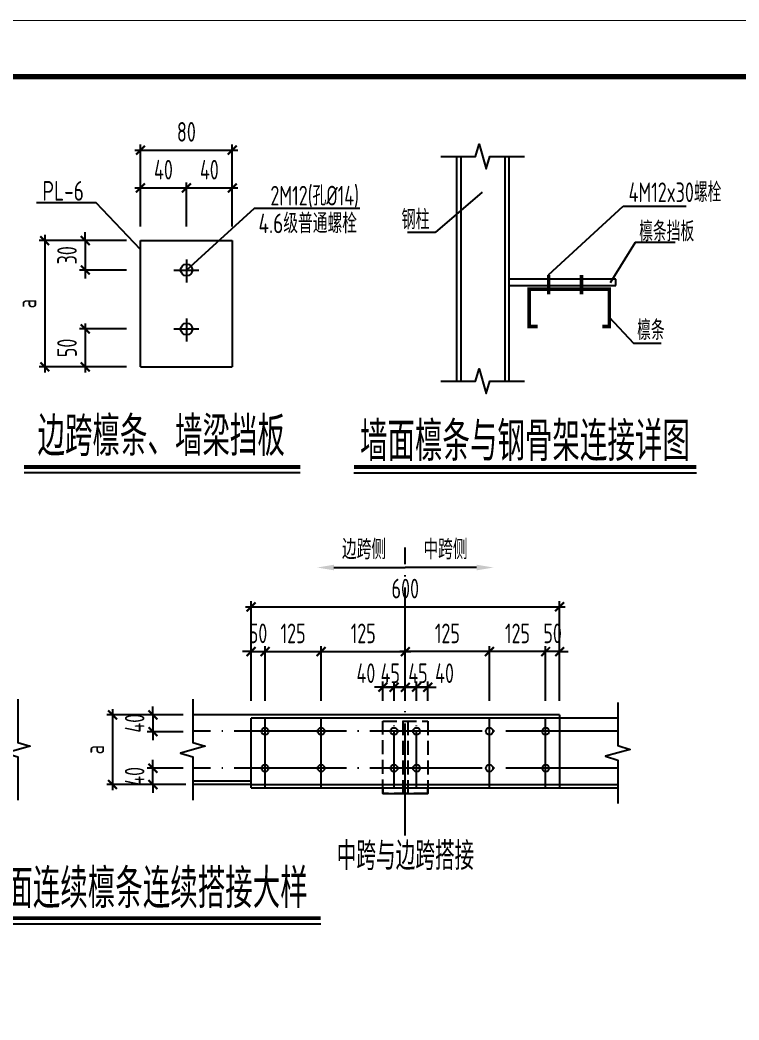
# Model space of a CAD drawing. Extents: x 287065 to 1473467, y 284802 to 344222.
# Drawn here: x 1447859 to 1460675, y 309013 to 326832 of the extents above; entities that cross this region are included whole.
import ezdxf
from ezdxf.enums import TextEntityAlignment as Align

# ---------------------------------------------------------------- set-up
doc = ezdxf.new("R2010")
doc.units = 0
doc.header["$LTSCALE"] = 1000
doc.linetypes.add('DASH', pattern=[0.35, 0.25, -0.1])
doc.linetypes.add('DOTE', pattern=[2.42, 2, -0.2, 0.02, -0.2])
doc.layers.get('0').update_dxf_attribs({"linetype": 'CONTINUOUS'})
doc.layers.get('DEFPOINTS').update_dxf_attribs({"linetype": 'CONTINUOUS'})
for name, color, linetype in [('1', 3, 'CONTINUOUS'), ('DIM', 3, 'CONTINUOUS'), ('DOTE', 8, 'DOTE'), ('FRAME', 3, 'CONTINUOUS'), ('LAB', 3, 'CONTINUOUS'), ('LABEL$', 3, 'CONTINUOUS'), ('NUM', 3, 'CONTINUOUS'), ('PUB_TEXT', 7, 'CONTINUOUS'), ('TEXT', 7, 'CONTINUOUS'), ('THIN', 7, 'CONTINUOUS'), ('填充', 8, 'CONTINUOUS'), ('标注', 1, 'CONTINUOUS')]:
    doc.layers.add(name, color=color, linetype=linetype)
doc.styles.add('HZ', font='txt.shx', dxfattribs={"width": 0.7, "height": 5, "bigfont": 'a.shx'})
doc.styles.get("Standard").update_dxf_attribs({"font": 'tssdeng.shx', "width": 0.7, "bigfont": 'hztxt.shx'})
doc.styles.add('TSSD_Dimension', font='tssdeng.shx', dxfattribs={"width": 0.7, "bigfont": 'hztxt.shx'})
doc.styles.add('TSSD_Rein', font='tssdeng.shx', dxfattribs={"width": 0.7, "bigfont": 'hztxt.shx'})
doc.dimstyles.new('TSSD_100_100', dxfattribs={"dimtxt": 350, "dimasz": 150, "dimexe": 100, "dimexo": 250, "dimgap": 150, "dimtad": 1, "dimdec": 0, "dimzin": 0, "dimdsep": 46, "dimtxsty": 'TSSD_Dimension', "dimblk": 'ARCHTICK', "dimcen": 0, "dimdle": 100, "dimclrd": 3, "dimclre": 3, "dimclrt": 7, "dimadec": 0, "dimazin": 0, "dimtfac": 1, "dimtdec": 0, "dimtix": 1, "dimtmove": 2, "dimatfit": 3, "dimfxl": 100, "dimtolj": 1, "dimtzin": 0, "dimarcsym": 0})

# ---------------------------------------------------------------- blocks, each defined once
blk = doc.blocks.new('A$C2F0C53E4')
at = {"layer": 'FRAME'}
for points in [[(10, 42010, 20, 20, 0), (10, 10, 20, 20, 0), (59410, 10, 20, 20, 0), (59410, 42010, 20, 20, 0)], [(2510, 41010, 100, 100, 0), (2510, 1010, 100, 100, 0), (58410, 1010, 100, 100, 0), (58410, 41010, 100, 100, 0)]]:
    blk.add_lwpolyline(points, format="xyseb", close=True, dxfattribs=at)
blk = doc.blocks.new('_ARCHTICK')
at = {"color": 0}
blk.add_lwpolyline([(-0.53, -0.53, 0.25, 0.25, 0), (0.53, 0.53, 0.5, 0.5, 0)], format="xyseb", dxfattribs=at)
blk = doc.blocks.new('*D891')
at = {"layer": 'DEFPOINTS', "color": 0}
for p in [(1451643, 324513), (1450007, 323182), (1451643, 323182)]:
    blk.add_point(p, dxfattribs=at)
at = {"layer": 'DIM', "color": 3, "lineweight": -2}
for p, q in [((1449907, 324513), (1451743, 324513)), ((1450007, 323432), (1450007, 324613)), ((1451643, 323432), (1451643, 324613))]:
    blk.add_line(p, q, dxfattribs=at)
at = {"layer": 'DIM', "color": 3, "lineweight": -2, "xscale": 150, "yscale": 150, "zscale": 150, "rotation": 180}
blk.add_blockref('_ARCHTICK', (1450007, 324513), dxfattribs=at)
at = {"layer": 'DIM', "color": 3, "lineweight": -2, "xscale": 150, "yscale": 150, "zscale": 150}
blk.add_blockref('_ARCHTICK', (1451643, 324513), dxfattribs=at)
at = {"layer": 'DIM', "color": 7, "insert": (1450825, 324838), "char_height": 350, "attachment_point": 5, "style": 'TSSD_Dimension'}
blk.add_mtext('\\A1;80', dxfattribs=at)
blk = doc.blocks.new('*D892')
at = {"layer": 'DEFPOINTS', "color": 0}
for p in [(1451643, 323839), (1450825, 322901), (1451643, 322901)]:
    blk.add_point(p, dxfattribs=at)
at = {"layer": 'DIM', "color": 3, "lineweight": -2}
for p, q in [((1450725, 323839), (1451743, 323839)), ((1450825, 323151), (1450825, 323939)), ((1451643, 323151), (1451643, 323939))]:
    blk.add_line(p, q, dxfattribs=at)
at = {"layer": 'DIM', "color": 3, "lineweight": -2, "xscale": 150, "yscale": 150, "zscale": 150, "rotation": 180}
blk.add_blockref('_ARCHTICK', (1450825, 323839), dxfattribs=at)
at = {"layer": 'DIM', "color": 3, "lineweight": -2, "xscale": 150, "yscale": 150, "zscale": 150}
blk.add_blockref('_ARCHTICK', (1451643, 323839), dxfattribs=at)
at = {"layer": 'DIM', "color": 7, "insert": (1451234, 324164), "char_height": 350, "attachment_point": 5, "style": 'TSSD_Dimension'}
blk.add_mtext('\\A1;40', dxfattribs=at)
blk = doc.blocks.new('*D893')
at = {"layer": 'DEFPOINTS', "color": 0}
for p in [(1450825, 323839), (1450007, 322901), (1450825, 322901)]:
    blk.add_point(p, dxfattribs=at)
at = {"layer": 'DIM', "color": 3, "lineweight": -2}
for p, q in [((1449907, 323839), (1450925, 323839)), ((1450007, 323151), (1450007, 323939)), ((1450825, 323151), (1450825, 323939))]:
    blk.add_line(p, q, dxfattribs=at)
at = {"layer": 'DIM', "color": 3, "lineweight": -2, "xscale": 150, "yscale": 150, "zscale": 150, "rotation": 180}
blk.add_blockref('_ARCHTICK', (1450007, 323839), dxfattribs=at)
at = {"layer": 'DIM', "color": 3, "lineweight": -2, "xscale": 150, "yscale": 150, "zscale": 150}
blk.add_blockref('_ARCHTICK', (1450825, 323839), dxfattribs=at)
at = {"layer": 'DIM', "color": 7, "insert": (1450416, 324164), "char_height": 350, "attachment_point": 5, "style": 'TSSD_Dimension'}
blk.add_mtext('\\A1;40', dxfattribs=at)
blk = doc.blocks.new('*D894')
at = {"layer": 'DEFPOINTS', "color": 0}
for p in [(1450007, 322901), (1449022, 322376), (1450007, 322376)]:
    blk.add_point(p, dxfattribs=at)
at = {"layer": 'DIM', "color": 3, "lineweight": -2}
for p, q in [((1449757, 322901), (1448922, 322901)), ((1449022, 322901), (1449022, 323051)), ((1449022, 322901), (1449022, 322376)), ((1449757, 322376), (1448922, 322376)), ((1449022, 322376), (1449022, 322226))]:
    blk.add_line(p, q, dxfattribs=at)
at = {"layer": 'DIM', "color": 3, "lineweight": -2, "xscale": 150, "yscale": 150, "zscale": 150}
for p, rotation in [((1449022, 322901), 270), ((1449022, 322376), 90)]:
    blk.add_blockref('_ARCHTICK', p, dxfattribs=dict(at, rotation=rotation))
at = {"layer": 'DIM', "color": 7, "insert": (1448697, 322639), "char_height": 350, "attachment_point": 5, "rotation": 90, "style": 'TSSD_Dimension'}
blk.add_mtext('\\A1;30', dxfattribs=at)
blk = doc.blocks.new('*D895')
at = {"layer": 'DEFPOINTS', "color": 0}
for p in [(1450007, 322901), (1448300, 320651), (1450007, 320651)]:
    blk.add_point(p, dxfattribs=at)
at = {"layer": 'DIM', "color": 3, "lineweight": -2}
for p, q in [((1449757, 322901), (1448200, 322901)), ((1448300, 323001), (1448300, 320551)), ((1449757, 320651), (1448200, 320651))]:
    blk.add_line(p, q, dxfattribs=at)
at = {"layer": 'DIM', "color": 3, "lineweight": -2, "xscale": 150, "yscale": 150, "zscale": 150}
for p, rotation in [((1448300, 322901), 90), ((1448300, 320651), 270)]:
    blk.add_blockref('_ARCHTICK', p, dxfattribs=dict(at, rotation=rotation))
at = {"layer": 'DIM', "color": 7, "insert": (1447975, 321776), "char_height": 350, "attachment_point": 5, "rotation": 90, "style": 'TSSD_Dimension'}
blk.add_mtext('\\A1;a', dxfattribs=at)
blk = doc.blocks.new('*D896')
at = {"layer": 'DEFPOINTS', "color": 0}
for p in [(1450007, 321326), (1449022, 320651), (1450007, 320651)]:
    blk.add_point(p, dxfattribs=at)
at = {"layer": 'DIM', "color": 3, "lineweight": -2}
for p, q in [((1449757, 321326), (1448922, 321326)), ((1449022, 321426), (1449022, 320551)), ((1449757, 320651), (1448922, 320651))]:
    blk.add_line(p, q, dxfattribs=at)
at = {"layer": 'DIM', "color": 3, "lineweight": -2, "xscale": 150, "yscale": 150, "zscale": 150}
for p, rotation in [((1449022, 321326), 90), ((1449022, 320651), 270)]:
    blk.add_blockref('_ARCHTICK', p, dxfattribs=dict(at, rotation=rotation))
at = {"layer": 'DIM', "color": 7, "insert": (1448697, 320989), "char_height": 350, "attachment_point": 5, "rotation": 90, "style": 'TSSD_Dimension'}
blk.add_mtext('\\A1;50', dxfattribs=at)
blk = doc.blocks.new('*D857')
at = {"layer": 'DEFPOINTS', "color": 0}
for p in [(1452227, 315577), (1451977, 314450), (1452227, 314450)]:
    blk.add_point(p, dxfattribs=at)
at = {"layer": 'DIM', "color": 3, "lineweight": -2}
for p, q in [((1451977, 315577), (1451827, 315577)), ((1451977, 314700), (1451977, 315677)), ((1451977, 315577), (1452227, 315577)), ((1452227, 314700), (1452227, 315677)), ((1452227, 315577), (1452377, 315577))]:
    blk.add_line(p, q, dxfattribs=at)
at = {"layer": 'DIM', "color": 3, "lineweight": -2, "xscale": 150, "yscale": 150, "zscale": 150}
blk.add_blockref('_ARCHTICK', (1451977, 315577), dxfattribs=at)
at = {"layer": 'DIM', "color": 3, "lineweight": -2, "xscale": 150, "yscale": 150, "zscale": 150, "rotation": 180}
blk.add_blockref('_ARCHTICK', (1452227, 315577), dxfattribs=at)
at = {"layer": 'DIM', "color": 7, "insert": (1452102, 315902), "char_height": 350, "attachment_point": 5, "style": 'TSSD_Dimension'}
blk.add_mtext('\\A1;50', dxfattribs=at)
blk = doc.blocks.new('*D858')
at = {"layer": 'DEFPOINTS', "color": 0}
for p in [(1454727, 315577), (1453227, 314450), (1454727, 314450)]:
    blk.add_point(p, dxfattribs=at)
at = {"layer": 'DIM', "color": 3, "lineweight": -2}
for p, q in [((1453127, 315577), (1454827, 315577)), ((1453227, 314700), (1453227, 315677)), ((1454727, 314700), (1454727, 315677))]:
    blk.add_line(p, q, dxfattribs=at)
at = {"layer": 'DIM', "color": 3, "lineweight": -2, "xscale": 150, "yscale": 150, "zscale": 150, "rotation": 180}
blk.add_blockref('_ARCHTICK', (1453227, 315577), dxfattribs=at)
at = {"layer": 'DIM', "color": 3, "lineweight": -2, "xscale": 150, "yscale": 150, "zscale": 150}
blk.add_blockref('_ARCHTICK', (1454727, 315577), dxfattribs=at)
at = {"layer": 'DIM', "color": 7, "insert": (1453977, 315902), "char_height": 350, "attachment_point": 5, "style": 'TSSD_Dimension'}
blk.add_mtext('\\A1;125', dxfattribs=at)
blk = doc.blocks.new('*D859')
at = {"layer": 'DEFPOINTS', "color": 0}
for p in [(1451019, 314450), (1450228, 314150), (1451019, 314150)]:
    blk.add_point(p, dxfattribs=at)
at = {"layer": 'DIM', "color": 3, "lineweight": -2}
for p, q in [((1450228, 314450), (1450228, 314600)), ((1450769, 314450), (1450128, 314450)), ((1450228, 314450), (1450228, 314150)), ((1450769, 314150), (1450128, 314150)), ((1450228, 314150), (1450228, 314000))]:
    blk.add_line(p, q, dxfattribs=at)
at = {"layer": 'DIM', "color": 3, "lineweight": -2, "xscale": 150, "yscale": 150, "zscale": 150}
for p, rotation in [((1450228, 314450), 270), ((1450228, 314150), 90)]:
    blk.add_blockref('_ARCHTICK', p, dxfattribs=dict(at, rotation=rotation))
at = {"layer": 'DIM', "color": 7, "insert": (1449903, 314300), "char_height": 350, "attachment_point": 5, "rotation": 90, "style": 'TSSD_Dimension'}
blk.add_mtext('\\A1;40', dxfattribs=at)
blk = doc.blocks.new('*D860')
at = {"layer": 'DEFPOINTS', "color": 0}
for p in [(1450228, 313500), (1451019, 313500), (1451063, 313209)]:
    blk.add_point(p, dxfattribs=at)
at = {"layer": 'DIM', "color": 3, "lineweight": -2}
for p, q in [((1450228, 313500), (1450228, 313650)), ((1450769, 313500), (1450128, 313500)), ((1450228, 313209), (1450228, 313500)), ((1450813, 313209), (1450128, 313209)), ((1450228, 313209), (1450228, 313059))]:
    blk.add_line(p, q, dxfattribs=at)
at = {"layer": 'DIM', "color": 3, "lineweight": -2, "xscale": 150, "yscale": 150, "zscale": 150}
for p, rotation in [((1450228, 313500), 270), ((1450228, 313209), 90)]:
    blk.add_blockref('_ARCHTICK', p, dxfattribs=dict(at, rotation=rotation))
at = {"layer": 'DIM', "color": 7, "insert": (1449903, 313354), "char_height": 350, "attachment_point": 5, "rotation": 90, "style": 'TSSD_Dimension'}
blk.add_mtext('\\A1;40', dxfattribs=at)
blk = doc.blocks.new('*D861')
at = {"layer": 'DEFPOINTS', "color": 0}
for p in [(1451019, 314450), (1449509, 313209), (1451063, 313209)]:
    blk.add_point(p, dxfattribs=at)
at = {"layer": 'DIM', "color": 3, "lineweight": -2}
for p, q in [((1449509, 314550), (1449509, 313109)), ((1450769, 314450), (1449409, 314450)), ((1450813, 313209), (1449409, 313209))]:
    blk.add_line(p, q, dxfattribs=at)
at = {"layer": 'DIM', "color": 3, "lineweight": -2, "xscale": 150, "yscale": 150, "zscale": 150}
for p, rotation in [((1449509, 314450), 90), ((1449509, 313209), 270)]:
    blk.add_blockref('_ARCHTICK', p, dxfattribs=dict(at, rotation=rotation))
at = {"layer": 'DIM', "color": 7, "insert": (1449184, 313829), "char_height": 350, "attachment_point": 5, "rotation": 90, "style": 'TSSD_Dimension'}
blk.add_mtext('\\A1;a', dxfattribs=at)
blk = doc.blocks.new('*D862')
at = {"layer": 'DEFPOINTS', "color": 0}
for p in [(1457227, 315577), (1457227, 314450), (1457477, 314450)]:
    blk.add_point(p, dxfattribs=at)
at = {"layer": 'DIM', "color": 3, "lineweight": -2}
for p, q in [((1457227, 315577), (1457077, 315577)), ((1457227, 314700), (1457227, 315677)), ((1457477, 315577), (1457227, 315577)), ((1457477, 314700), (1457477, 315677)), ((1457477, 315577), (1457627, 315577))]:
    blk.add_line(p, q, dxfattribs=at)
at = {"layer": 'DIM', "color": 3, "lineweight": -2, "xscale": 150, "yscale": 150, "zscale": 150}
blk.add_blockref('_ARCHTICK', (1457227, 315577), dxfattribs=at)
at = {"layer": 'DIM', "color": 3, "lineweight": -2, "xscale": 150, "yscale": 150, "zscale": 150, "rotation": 180}
blk.add_blockref('_ARCHTICK', (1457477, 315577), dxfattribs=at)
at = {"layer": 'DIM', "color": 7, "insert": (1457352, 315902), "char_height": 350, "attachment_point": 5, "style": 'TSSD_Dimension'}
blk.add_mtext('\\A1;50', dxfattribs=at)
blk = doc.blocks.new('*D863')
at = {"layer": 'DEFPOINTS', "color": 0}
for p in [(1457477, 316375), (1451977, 314450), (1457477, 314450)]:
    blk.add_point(p, dxfattribs=at)
at = {"layer": 'DIM', "color": 3, "lineweight": -2}
for p, q in [((1451977, 314700), (1451977, 316475)), ((1457477, 314700), (1457477, 316475)), ((1451877, 316375), (1457577, 316375))]:
    blk.add_line(p, q, dxfattribs=at)
at = {"layer": 'DIM', "color": 3, "lineweight": -2, "xscale": 150, "yscale": 150, "zscale": 150, "rotation": 180}
blk.add_blockref('_ARCHTICK', (1451977, 316375), dxfattribs=at)
at = {"layer": 'DIM', "color": 3, "lineweight": -2, "xscale": 150, "yscale": 150, "zscale": 150}
blk.add_blockref('_ARCHTICK', (1457477, 316375), dxfattribs=at)
at = {"layer": 'DIM', "color": 7, "insert": (1454727, 316700), "char_height": 350, "attachment_point": 5, "style": 'TSSD_Dimension'}
blk.add_mtext('\\A1;600', dxfattribs=at)
blk = doc.blocks.new('*D864')
at = {"layer": 'DEFPOINTS', "color": 0}
for p in [(1454527, 314942), (1454327, 314450), (1454527, 314450)]:
    blk.add_point(p, dxfattribs=at)
at = {"layer": 'DIM', "color": 3, "lineweight": -2}
for p, q in [((1454327, 314700), (1454327, 315042)), ((1454527, 314700), (1454527, 315042)), ((1454327, 314942), (1454177, 314942)), ((1454327, 314942), (1454527, 314942)), ((1454527, 314942), (1454677, 314942))]:
    blk.add_line(p, q, dxfattribs=at)
at = {"layer": 'DIM', "color": 3, "lineweight": -2, "xscale": 150, "yscale": 150, "zscale": 150}
blk.add_blockref('_ARCHTICK', (1454327, 314942), dxfattribs=at)
at = {"layer": 'DIM', "color": 3, "lineweight": -2, "xscale": 150, "yscale": 150, "zscale": 150, "rotation": 180}
blk.add_blockref('_ARCHTICK', (1454527, 314942), dxfattribs=at)
at = {"layer": 'DIM', "color": 7, "insert": (1454025, 315192), "char_height": 350, "attachment_point": 5, "style": 'TSSD_Dimension'}
blk.add_mtext('\\A1;40', dxfattribs=at)
blk = doc.blocks.new('*D865')
at = {"layer": 'DEFPOINTS', "color": 0}
for p in [(1454727, 314942), (1454527, 314450), (1454727, 314450)]:
    blk.add_point(p, dxfattribs=at)
at = {"layer": 'DIM', "color": 3, "lineweight": -2}
for p, q in [((1454527, 314700), (1454527, 315042)), ((1454727, 314700), (1454727, 315042)), ((1454527, 314942), (1454377, 314942)), ((1454527, 314942), (1454727, 314942)), ((1454727, 314942), (1454877, 314942))]:
    blk.add_line(p, q, dxfattribs=at)
at = {"layer": 'DIM', "color": 3, "lineweight": -2, "xscale": 150, "yscale": 150, "zscale": 150}
blk.add_blockref('_ARCHTICK', (1454527, 314942), dxfattribs=at)
at = {"layer": 'DIM', "color": 3, "lineweight": -2, "xscale": 150, "yscale": 150, "zscale": 150, "rotation": 180}
blk.add_blockref('_ARCHTICK', (1454727, 314942), dxfattribs=at)
at = {"layer": 'DIM', "color": 7, "insert": (1454459, 315192), "char_height": 350, "attachment_point": 5, "style": 'TSSD_Dimension'}
blk.add_mtext('\\A1;45', dxfattribs=at)
blk = doc.blocks.new('*D866')
at = {"layer": 'DEFPOINTS', "color": 0}
for p in [(1454927, 314942), (1454927, 314450), (1455127, 314450)]:
    blk.add_point(p, dxfattribs=at)
at = {"layer": 'DIM', "color": 3, "lineweight": -2}
for p, q in [((1454927, 314700), (1454927, 315042)), ((1455127, 314700), (1455127, 315042)), ((1454927, 314942), (1454777, 314942)), ((1455127, 314942), (1454927, 314942)), ((1455127, 314942), (1455277, 314942))]:
    blk.add_line(p, q, dxfattribs=at)
at = {"layer": 'DIM', "color": 3, "lineweight": -2, "xscale": 150, "yscale": 150, "zscale": 150}
blk.add_blockref('_ARCHTICK', (1454927, 314942), dxfattribs=at)
at = {"layer": 'DIM', "color": 3, "lineweight": -2, "xscale": 150, "yscale": 150, "zscale": 150, "rotation": 180}
blk.add_blockref('_ARCHTICK', (1455127, 314942), dxfattribs=at)
at = {"layer": 'DIM', "color": 7, "insert": (1455426, 315192), "char_height": 350, "attachment_point": 5, "style": 'TSSD_Dimension'}
blk.add_mtext('\\A1;40', dxfattribs=at)
blk = doc.blocks.new('*D867')
at = {"layer": 'DEFPOINTS', "color": 0}
for p in [(1454727, 314942), (1454727, 314450), (1454927, 314450)]:
    blk.add_point(p, dxfattribs=at)
at = {"layer": 'DIM', "color": 3, "lineweight": -2}
for p, q in [((1454727, 314700), (1454727, 315042)), ((1454927, 314700), (1454927, 315042)), ((1454727, 314942), (1454577, 314942)), ((1454927, 314942), (1454727, 314942)), ((1454927, 314942), (1455077, 314942))]:
    blk.add_line(p, q, dxfattribs=at)
at = {"layer": 'DIM', "color": 3, "lineweight": -2, "xscale": 150, "yscale": 150, "zscale": 150}
blk.add_blockref('_ARCHTICK', (1454727, 314942), dxfattribs=at)
at = {"layer": 'DIM', "color": 3, "lineweight": -2, "xscale": 150, "yscale": 150, "zscale": 150, "rotation": 180}
blk.add_blockref('_ARCHTICK', (1454927, 314942), dxfattribs=at)
at = {"layer": 'DIM', "color": 7, "insert": (1454953, 315192), "char_height": 350, "attachment_point": 5, "style": 'TSSD_Dimension'}
blk.add_mtext('\\A1;45', dxfattribs=at)
blk = doc.blocks.new('*D868')
at = {"layer": 'DEFPOINTS', "color": 0}
for p in [(1453227, 315577), (1452227, 314450), (1453227, 314450)]:
    blk.add_point(p, dxfattribs=at)
at = {"layer": 'DIM', "color": 3, "lineweight": -2}
for p, q in [((1452127, 315577), (1453327, 315577)), ((1452227, 314700), (1452227, 315677)), ((1453227, 314700), (1453227, 315677))]:
    blk.add_line(p, q, dxfattribs=at)
at = {"layer": 'DIM', "color": 3, "lineweight": -2, "xscale": 150, "yscale": 150, "zscale": 150, "rotation": 180}
blk.add_blockref('_ARCHTICK', (1452227, 315577), dxfattribs=at)
at = {"layer": 'DIM', "color": 3, "lineweight": -2, "xscale": 150, "yscale": 150, "zscale": 150}
blk.add_blockref('_ARCHTICK', (1453227, 315577), dxfattribs=at)
at = {"layer": 'DIM', "color": 7, "insert": (1452727, 315902), "char_height": 350, "attachment_point": 5, "style": 'TSSD_Dimension'}
blk.add_mtext('\\A1;125', dxfattribs=at)
blk = doc.blocks.new('*D869')
at = {"layer": 'DEFPOINTS', "color": 0}
for p in [(1454727, 315577), (1454727, 314450), (1456227, 314450)]:
    blk.add_point(p, dxfattribs=at)
at = {"layer": 'DIM', "color": 3, "lineweight": -2}
for p, q in [((1456327, 315577), (1454627, 315577)), ((1454727, 314700), (1454727, 315677)), ((1456227, 314700), (1456227, 315677))]:
    blk.add_line(p, q, dxfattribs=at)
at = {"layer": 'DIM', "color": 3, "lineweight": -2, "xscale": 150, "yscale": 150, "zscale": 150, "rotation": 180}
blk.add_blockref('_ARCHTICK', (1454727, 315577), dxfattribs=at)
at = {"layer": 'DIM', "color": 3, "lineweight": -2, "xscale": 150, "yscale": 150, "zscale": 150}
blk.add_blockref('_ARCHTICK', (1456227, 315577), dxfattribs=at)
at = {"layer": 'DIM', "color": 7, "insert": (1455477, 315902), "char_height": 350, "attachment_point": 5, "style": 'TSSD_Dimension'}
blk.add_mtext('\\A1;125', dxfattribs=at)
blk = doc.blocks.new('*D870')
at = {"layer": 'DEFPOINTS', "color": 0}
for p in [(1456227, 315577), (1456227, 314450), (1457227, 314450)]:
    blk.add_point(p, dxfattribs=at)
at = {"layer": 'DIM', "color": 3, "lineweight": -2}
for p, q in [((1457327, 315577), (1456127, 315577)), ((1456227, 314700), (1456227, 315677)), ((1457227, 314700), (1457227, 315677))]:
    blk.add_line(p, q, dxfattribs=at)
at = {"layer": 'DIM', "color": 3, "lineweight": -2, "xscale": 150, "yscale": 150, "zscale": 150, "rotation": 180}
blk.add_blockref('_ARCHTICK', (1456227, 315577), dxfattribs=at)
at = {"layer": 'DIM', "color": 3, "lineweight": -2, "xscale": 150, "yscale": 150, "zscale": 150}
blk.add_blockref('_ARCHTICK', (1457227, 315577), dxfattribs=at)
at = {"layer": 'DIM', "color": 7, "insert": (1456727, 315902), "char_height": 350, "attachment_point": 5, "style": 'TSSD_Dimension'}
blk.add_mtext('\\A1;125', dxfattribs=at)

msp = doc.modelspace()

# ---------------------------------------------------------------- linework, layer by layer
at = {"layer": '1'}
for p, q in [((1450006.626, 322901.292), (1451643.49, 322901.292)), ((1450006.626, 320651.292), (1450006.626, 322901.292)), ((1451643.49, 322901.292), (1451643.49, 320651.292)), ((1450006.626, 320651.292), (1451643.49, 320651.292)), ((1457477.229, 314450.022), (1450938.601, 314450.022)), ((1451977.194, 313149.953), (1451977.194, 314393.021)), ((1458515.823, 314393.021), (1451977.194, 314393.021)), ((1457477.229, 314450.022), (1457477.229, 313149.953)), ((1451977.194, 313265.76), (1450938.601, 313265.76)), ((1451977.194, 313208.76), (1450938.601, 313208.76)), ((1451977.194, 313149.953), (1458515.823, 313149.953))]:
    msp.add_line(p, q, dxfattribs=at)
for centre in [(1452227.194, 314158.76), (1453227.203, 314158.76), (1454527.212, 314158.76), (1454927.212, 314158.76), (1456227.221, 314158.76), (1457227.229, 314158.76), (1452227.194, 313500.022), (1453227.203, 313500.022), (1454527.212, 313500.022), (1454927.212, 313500.022), (1456227.221, 313500.022), (1457227.229, 313500.022)]:
    msp.add_circle(centre, 62.5, dxfattribs=at)
at = {"layer": 'DOTE'}
for p, q in [((1454727.212, 312297.555), (1454727.212, 317430.072)), ((1452227.194, 313149.953), (1452227.194, 314399.953)), ((1453227.203, 313149.953), (1453227.203, 314399.953)), ((1456227.221, 313149.953), (1456227.221, 314399.953)), ((1457227.229, 313149.953), (1457227.229, 314399.953)), ((1458515.823, 314158.76), (1450938.601, 314158.76)), ((1458515.823, 313500.022), (1450938.601, 313500.022))]:
    msp.add_line(p, q, dxfattribs=at)
at = {"layer": 'DOTE', "ltscale": 0.5}
for p, q in [((1454527.212, 313149.953), (1454527.212, 314336.021)), ((1454927.212, 313149.953), (1454927.212, 314336.021))]:
    msp.add_line(p, q, dxfattribs=at)
at = {"layer": 'LAB', "linetype": 'DASH'}
msp.add_line((1457477.229, 314450.022), (1451977.194, 314450.022), dxfattribs=at)
at = {"layer": 'LABEL$'}
for p, q in [((1455642.237, 324400.568), (1455642.24, 320395.5)), ((1455714.34, 324400.568), (1455714.343, 320395.5)), ((1456499.034, 324400.569), (1456499.037, 320395.5)), ((1456570.422, 324400.569), (1456570.425, 320395.501)), ((1458479.379, 322212.793), (1456570.424, 322212.791)), ((1458479.379, 322098.068), (1458479.379, 322212.793)), ((1456576.284, 322098.067), (1458479.379, 322098.068))]:
    msp.add_line(p, q, dxfattribs=at)
at = {"layer": 'LABEL$', "const_width": 62.078}
for points in [[(1457280.811, 322289.275), (1457280.812, 321945.1)], [(1457866.787, 322289.275), (1457866.788, 321945.101)], [(1458236.207, 321371.477), (1458363.593, 321371.477), (1458363.593, 322034.332), (1456935.719, 322034.331), (1456935.719, 321371.476), (1457088.583, 321371.476)]]:
    msp.add_lwpolyline(points, dxfattribs=at)
at = {"layer": 'NUM'}
for p, q in [((1453809.496, 318764.684), (1459914.743, 318764.684)), ((1446835.985, 310726.924), (1453218.841, 310726.924))]:
    msp.add_line(p, q, dxfattribs=at)
at = {"layer": 'NUM', "const_width": 70}
for points in [[(1452855.691, 318864.684), (1447932.341, 318864.684)], [(1453809.496, 318864.684), (1459914.743, 318864.684)], [(1446839.311, 310827.16), (1453218.841, 310827.16)]]:
    msp.add_lwpolyline(points, dxfattribs=at)
at = {"layer": 'NUM'}
msp.add_lwpolyline([(1452855.691, 318764.684), (1447932.341, 318764.684)], dxfattribs=at)
at = {"layer": 'TEXT'}
for p, q in [((1456099.167, 323765.602), (1455256.698, 323045.686)), ((1457280.811, 322289.275), (1458609.68, 323512.558)), ((1458609.68, 323512.558), (1459731.938, 323512.559)), ((1455256.698, 323045.686), (1454768.722, 323045.685)), ((1458826.437, 322867.112), (1458379.098, 322147.563)), ((1459538.076, 322867.112), (1458826.437, 322867.112)), ((1450825.058, 322564.674), (1450825.058, 322153.656)), ((1450602.236, 322376.292), (1451047.88, 322376.292)), ((1450825.058, 321514.674), (1450825.058, 321103.656)), ((1458363.593, 321533.572), (1458795.864, 321072.816)), ((1450602.236, 321326.292), (1451047.88, 321326.292)), ((1458795.864, 321072.816), (1459285.291, 321072.817)), ((1453455.863, 317074.874), (1454727.212, 317074.874)), ((1455998.56, 317074.874), (1454727.212, 317074.874))]:
    msp.add_line(p, q, dxfattribs=at)
for points in [[(1450006.626, 322745.113), (1449216.563, 323572.162), (1448151.528, 323572.162)], [(1450826.922, 322376.292), (1452036.127, 323477.216), (1453915.285, 323477.216)]]:
    msp.add_lwpolyline(points, dxfattribs=at)
for centre in [(1450826.922, 322376.292), (1450826.922, 321326.292)]:
    msp.add_circle(centre, 105, dxfattribs=at)
for points in [[(1453455.863, 317124.874), (1453455.863, 317024.874), (1453155.863, 317074.874)], [(1455998.56, 317124.874), (1455998.56, 317024.874), (1456298.56, 317074.874)]]:
    msp.add_solid(points, dxfattribs=at)
at = {"layer": 'THIN'}
for points in [[(1455362.237, 324400.568), (1455976.329, 324400.568), (1456046.329, 324620.568), (1456166.329, 324180.568), (1456236.329, 324400.568), (1456850.422, 324400.568)], [(1455362.24, 320395.5), (1455976.332, 320395.5), (1456046.332, 320615.5), (1456166.333, 320175.5), (1456236.332, 320395.5), (1456850.425, 320395.501)], [(1447820.336, 314731.828), (1447820.336, 313960.294), (1448040.336, 313890.294), (1447600.336, 313770.294), (1447820.336, 313700.294), (1447820.336, 312928.76)], [(1450938.601, 314730.022), (1450938.601, 313959.391), (1451158.601, 313889.391), (1450718.601, 313769.391), (1450938.601, 313699.391), (1450938.601, 312928.76)], [(1458515.823, 314673.021), (1458515.823, 313901.487), (1458735.823, 313831.487), (1458295.823, 313711.487), (1458515.823, 313641.487), (1458515.823, 312869.953)]]:
    msp.add_lwpolyline(points, dxfattribs=at)
at = {"layer": '标注', "linetype": 'DASH'}
for p, q in [((1454682.317, 314336.021), (1454682.317, 313049.817)), ((1454772.106, 314336.021), (1454772.106, 313049.817))]:
    msp.add_line(p, q, dxfattribs=at)
at = {"layer": '标注'}
msp.add_line((1451977.194, 313208.76), (1458515.823, 313208.76), dxfattribs=at)
at = {"layer": '标注', "linetype": 'DASH'}
msp.add_lwpolyline([(1454327.212, 314336.021), (1455127.212, 314336.021), (1455127.212, 313049.817), (1454327.212, 313049.817)], close=True, dxfattribs=at)
at = {"layer": '标注'}
msp.add_lwpolyline([(1454327.212, 313149.953), (1454327.212, 313049.817), (1455127.212, 313049.817), (1455127.212, 313149.953)], dxfattribs=at)

# ---------------------------------------------------------------- block references
at = {"layer": '填充'}
msp.add_blockref('A$C2F0C53E4', (1414046.971, 284811.708), dxfattribs=at)

# ---------------------------------------------------------------- texts
at = {"layer": 'NUM', "style": 'TSSD_Dimension', "width": 0.7}
msp.add_text('边跨檩条、墙梁挡板', height=700, dxfattribs=at).set_placement((1450375.668, 319064.684), align=Align.CENTER)
msp.add_text('墙面檩条与钢骨架连接详图', height=700, dxfattribs=at).set_placement((1456859.253, 319360.496), align=Align.MIDDLE)
for s, height, p in [('中跨与边跨搭接', 500, (1453505.13, 311686.445)), ('屋面连续檩条连续搭接大样', 700, (1447107.514, 311005.99))]:
    msp.add_text(s, height=height, dxfattribs=at).set_placement(p)
at = {"layer": 'PUB_TEXT', "style": 'HZ', "width": 0.75}
msp.add_text('钢柱', height=350, rotation=0.000148, dxfattribs=at).set_placement((1454660.367, 323100.013))
at = {"layer": 'TEXT', "style": 'TSSD_Rein', "width": 0.75}
for s, p in [('PL-6', (1448259.089, 323611.929)), ('4.6级普通螺栓', (1452109.328, 323032.832)), ('边跨侧', (1453597.494, 317223.546)), ('中跨侧', (1455050, 317223.546))]:
    msp.add_text(s, height=350, dxfattribs=at).set_placement(p)
at = {"layer": 'TEXT', "width": 0.7}
for s, p in [('4M12x30螺栓', (1458706.734, 323587.076)), ('檩条挡板', (1458896.26, 322888.008)), ('檩条', (1458859.454, 321130.651))]:
    msp.add_text(s, height=350, dxfattribs=at).set_placement(p)
at = {"layer": 'TEXT', "insert": (1453901.162, 323876.74), "char_height": 350, "attachment_point": 3, "style": 'TSSD_Rein'}
msp.add_mtext('2M12(孔%%C14)', dxfattribs=at)

# ---------------------------------------------------------------- dimensions: what is measured, and where the dimension line sits
at = {"layer": 'DIM'}
for base, p1, p2, text, picture, middle in [((1451643.49, 324512.932), (1450006.626, 323181.915), (1451643.49, 323181.915), '80', '*D891', (1450825.058, 324837.932)), ((1450825.058, 323838.749), (1450006.626, 322901.292), (1450825.058, 322901.292), '40', '*D893', (1450415.842, 324163.749)), ((1451643.49, 323838.749), (1450825.058, 322901.292), (1451643.49, 322901.292), '40', '*D892', (1451234.274, 324163.749)), ((1457477.229, 316374.577), (1451977.194, 314450.022), (1457477.229, 314450.022), '600', '*D863', (1454727.212, 316699.577)), ((1452227.194, 315576.865), (1451977.194, 314450.022), (1452227.194, 314450.022), '50', '*D857', (1452102.194, 315901.865)), ((1453227.203, 315576.865), (1452227.194, 314450.022), (1453227.203, 314450.022), '125', '*D868', (1452727.198, 315901.865)), ((1454727.212, 315576.865), (1453227.203, 314450.022), (1454727.212, 314450.022), '125', '*D858', (1453977.207, 315901.865))]:
    dim = msp.add_linear_dim(base=base, p1=p1, p2=p2, text=text, dimstyle='TSSD_100_100', dxfattribs=at)
    dim.commit()
    dim.dimension.update_dxf_attribs({"geometry": picture, "text_midpoint": middle})
for base, p1, p2, angle, text, picture, middle in [((1448300.033, 320651.292), (1450006.626, 322901.292), (1450006.626, 320651.292), 90, 'a', '*D895', (1447975.033, 321776.292)), ((1449021.577, 322376.292), (1450006.626, 322901.292), (1450006.626, 322376.292), 90, '30', '*D894', (1448696.577, 322638.792)), ((1449021.577, 320651.292), (1450006.626, 321326.292), (1450006.626, 320651.292), 90, '50', '*D896', (1448696.577, 320988.792)), ((1454727.212, 315576.865), (1456227.221, 314450.022), (1454727.212, 314450.022), 180, '125', '*D869', (1455477.216, 315901.865)), ((1456227.221, 315576.865), (1457227.229, 314450.022), (1456227.221, 314450.022), 180, '125', '*D870', (1456727.225, 315901.865)), ((1457227.229, 315576.865), (1457477.229, 314450.022), (1457227.229, 314450.022), 180, '50', '*D862', (1457352.229, 315901.865)), ((1449508.698, 313208.76), (1451018.831, 314450.022), (1451063.102, 313208.76), 90, 'a', '*D861', (1449183.698, 313829.391)), ((1450228.299, 314150.022), (1451018.831, 314450.022), (1451018.831, 314150.022), 90, '40', '*D859', (1449903.299, 314300.022)), ((1450228.299, 313500.022), (1451063.102, 313208.76), (1451018.831, 313500.022), 270, '40', '*D860', (1449903.299, 313354.391))]:
    dim = msp.add_linear_dim(base=base, p1=p1, p2=p2, angle=angle, text=text, dimstyle='TSSD_100_100', dxfattribs=at)
    dim.commit()
    dim.dimension.update_dxf_attribs({"geometry": picture, "text_midpoint": middle})
for base, p1, p2, text, picture, middle in [((1454527.212, 314942.193), (1454327.212, 314450.022), (1454527.212, 314450.022), '40', '*D864', (1454025.083, 315192.193)), ((1454727.212, 314942.193), (1454527.212, 314450.022), (1454727.212, 314450.022), '45', '*D865', (1454459.229, 315192.193))]:
    dim = msp.add_linear_dim(base=base, p1=p1, p2=p2, text=text, dimstyle='TSSD_100_100', dxfattribs=at)
    dim.commit()
    dim.dimension.update_dxf_attribs({"geometry": picture, "text_midpoint": middle, "dimtype": 128})
for base, p1, p2, text, picture, middle in [((1454727.212, 314942.193), (1454927.212, 314450.022), (1454727.212, 314450.022), '45', '*D867', (1454952.55, 315192.193)), ((1454927.212, 314942.193), (1455127.212, 314450.022), (1454927.212, 314450.022), '40', '*D866', (1455425.929, 315192.193))]:
    dim = msp.add_linear_dim(base=base, p1=p1, p2=p2, angle=180, text=text, dimstyle='TSSD_100_100', dxfattribs=at)
    dim.commit()
    dim.dimension.update_dxf_attribs({"geometry": picture, "text_midpoint": middle, "dimtype": 128})

doc.saveas('drawing.dxf')
